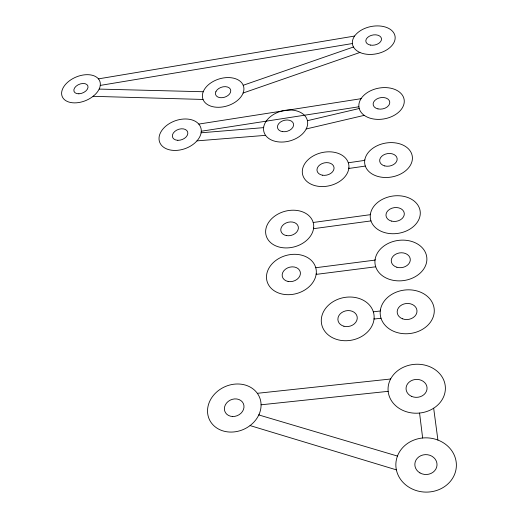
<?xml version="1.0" encoding="UTF-8"?>
<svg xmlns="http://www.w3.org/2000/svg" width="518" height="518" viewBox="0 0 518 518"><rect width="100%" height="100%" fill="white"/><g stroke="black" fill="none" stroke-linecap="round" stroke-linejoin="round"><path stroke-width="0.78" d="M201.275 131.229L201.023 133.275A21.814 14.776 -19.7 0 1 197.364 140.41L196.516 141.362A21.814 14.776 -19.7 0 1 164.782 147.993A21.814 14.776 -19.7 0 1 167.748 124.631A21.814 14.776 -19.7 0 1 198.711 124.022L199.333 124.799A21.814 14.776 -19.7 0 1 201.275 131.229L358.896 106.786M354.597 36.053L355.264 35.179A21.652 13.908 -11.1 0 1 385.366 27.033A21.652 13.908 -11.1 0 1 391.207 46.335A21.652 13.908 -11.1 0 1 360.58 52.758L359.498 52.286A21.652 13.908 -11.1 0 1 353.885 47.682L353.405 46.873A21.652 13.908 -11.1 0 1 352.493 44.289L352.37 43.389A21.652 13.908 -11.1 0 1 354.597 36.053L98.433 78.872M243.214 85.269L353.483 47.002M243.117 93.013L359.919 52.467M307.414 120.688L359.22 108.515M306.17 128.969L364.238 115.359M100.272 85.405L352.389 43.538M198.757 124.08L361.052 98.698M348.29 162.775L364.75 160.379M348.802 168.467L365.332 166.071M313.17 222.481L370.351 214.679M313.526 228.684L370.992 220.908M315.74 267.728L375.032 260.107M316.122 274.391L375.725 266.796M373.31 311.83L380.277 310.994M374.015 319.056L381.021 318.227M257.336 393.311L390.624 379.008M261.078 404.798L388.157 391.33M201.101 132.789L263.636 127.635M196.95 140.877L265.598 135.347M99.158 89.083L203.218 91.744M93.072 96.322L203.05 99.456M258.793 414.944L397.468 456.073M250.058 425.576L396.387 469.865M437.911 440.054L436.091 439.413A30.277 27.137 1.8 0 0 397.805 455.192L397.17 456.85A30.277 27.137 1.8 0 0 396.212 469.043L396.587 470.778A30.277 27.137 1.8 0 0 445.538 485.91A30.277 27.137 1.8 0 0 437.911 440.054L433.663 408.197M419.567 413.047L422.643 437.995M374.1 318.253L373.957 319.69A26.612 21.652 -11.4 0 1 334.809 338.759A26.612 21.652 -11.4 0 1 331.3 302.875A26.612 21.652 -11.4 0 1 373.128 311.234L373.549 312.594A26.612 21.652 -11.4 0 1 374.1 318.253M375.097 259.524L374.954 260.852A26.075 20.26 -7.7 0 0 375.498 266.09L375.906 267.359A26.075 20.26 -7.7 0 0 417.022 275.595A26.075 20.26 -7.7 0 0 413.558 242.068A26.075 20.26 -7.7 0 0 375.097 259.524M370.409 214.135L370.273 215.371A25.155 18.849 -8.7 0 0 370.771 220.247L371.16 221.426A25.155 18.849 -8.7 0 0 410.735 228.6A25.155 18.849 -8.7 0 0 407.511 197.403A25.155 18.849 -8.7 0 0 370.409 214.135M263.694 127.143L263.571 128.186A22.462 15.482 -14.8 0 0 265.333 134.978L265.948 135.833A22.462 15.482 -14.8 0 0 286.163 141.712A22.462 15.482 -14.8 0 0 305.756 129.759L306.306 128.723A22.462 15.482 -14.8 0 0 307.556 121.413L307.355 120.416A22.462 15.482 -14.8 0 0 304.992 115.89L304.26 115.1A22.462 15.482 -14.8 0 0 289.199 110.004L287.788 110.062A22.462 15.482 -14.8 0 0 282.103 110.949L280.704 111.331A22.462 15.482 -14.8 0 0 266.317 120.985L265.663 121.983A22.462 15.482 -14.8 0 0 263.694 127.143M380.419 309.887L380.238 311.312A27.111 21.905 -6.4 0 0 380.672 316.99L381.06 318.369A27.111 21.905 -6.4 0 0 423.601 328.639A27.111 21.905 -6.4 0 0 420.849 292.301A27.111 21.905 -6.4 0 0 380.419 309.887M364.827 159.771L364.678 160.904A24.055 17.217 -9.6 0 0 365.099 165.371L365.455 166.44A24.055 17.217 -9.6 0 0 403.114 172.598A24.055 17.217 -9.6 0 0 400.414 144.049A24.055 17.217 -9.6 0 0 364.827 159.771M348.886 167.826L348.731 168.965A23.608 16.99 -12.9 0 1 313.934 185.334A23.608 16.99 -12.9 0 1 311.415 157.071A23.608 16.99 -12.9 0 1 348.141 162.309L348.485 163.371A23.608 16.99 -12.9 0 1 348.886 167.826M316.233 273.646L316.032 274.98A25.285 19.755 -15.6 0 1 278.496 292.981A25.285 19.755 -15.6 0 1 276.618 259.894A25.285 19.755 -15.6 0 1 315.591 267.184L315.935 268.434A25.285 19.755 -15.6 0 1 316.233 273.646M313.63 227.985L313.442 229.228A24.417 18.389 -15.2 0 1 277.195 246.439A24.417 18.389 -15.2 0 1 275.446 215.617A24.417 18.389 -15.2 0 1 313.027 221.969L313.351 223.129A24.417 18.389 -15.2 0 1 313.63 227.985M215.876 91.757L215.65 92.424A7.809 5.154 -17.4 0 0 215.605 94.49L215.708 94.813A7.809 5.154 -17.4 0 0 222.746 97.624A7.809 5.154 -17.4 0 0 230.277 92.8L230.452 92.379A7.822 5.161 -17.4 0 0 225.375 86.648A7.822 5.161 -17.4 0 0 215.876 91.757M243.22 92.767L242.819 93.745A21.322 14.077 -17.4 0 1 222.882 106.915A21.322 14.077 -17.4 0 1 203.315 100.091L202.959 99.236A21.322 14.077 -17.4 0 1 223.42 77.946A21.322 14.077 -17.4 0 1 243.22 92.767M259.129 414.232L258.411 415.753A27.441 23.291 -24.4 0 1 250.634 425.136L249.19 426.223A27.441 23.291 -24.4 0 1 208.456 417.132A27.441 23.291 -24.4 0 1 235.891 384.032A27.441 23.291 -24.4 0 1 259.129 414.232M390.669 378.911L389.95 380.38A28.684 24.475 -3.4 0 0 420.584 412.93A28.684 24.475 -3.4 0 0 439.756 373.776A28.684 24.475 -3.4 0 0 390.669 378.911M361.201 98.446L360.593 99.437A22.921 15.611 -10.4 0 0 358.87 106.604L359.239 108.612A22.921 15.611 -10.4 0 0 363.435 114.743L364.381 115.456A22.921 15.611 -10.4 0 0 398.562 112.289A22.921 15.611 -10.4 0 0 394.25 89.2A22.921 15.611 -10.4 0 0 361.201 98.446M93.298 96.147L92.282 96.924A20.306 12.723 -22.6 0 1 64.789 99.935A20.306 12.723 -22.6 0 1 71.018 79.701A20.306 12.723 -22.6 0 1 97.993 78.367L98.556 79.008A20.306 12.723 -22.6 0 1 93.298 96.147M419.949 472.908A11.098 9.946 1.7 0 0 437.017 465.086A11.098 9.946 1.7 0 0 420.823 455.704A11.098 9.946 1.7 0 0 419.949 472.908M232.627 416.504A10.062 8.541 -24.3 0 0 243.369 403.574A10.062 8.541 -24.3 0 0 226.58 403.01A10.062 8.541 -24.3 0 0 232.627 416.504M411.713 396.425A10.515 8.974 -3.4 0 0 427.052 387.801A10.515 8.974 -3.4 0 0 410.891 380.905A10.515 8.974 -3.4 0 0 411.713 396.425M402.467 318.797A9.939 8.029 -6.4 0 0 416.996 310.8A9.939 8.029 -6.4 0 0 401.793 304.901A9.939 8.029 -6.4 0 0 402.467 318.797M343.907 326.23A9.758 7.938 -11.4 0 0 357.174 316.874A9.758 7.938 -11.4 0 0 341.634 312.665A9.758 7.938 -11.4 0 0 343.907 326.23M396.872 267.243A9.557 7.427 -7.7 0 0 410.25 258.981A9.557 7.427 -7.7 0 0 395.202 254.487A9.557 7.427 -7.7 0 0 396.872 267.243M288.105 281.462A9.272 7.239 -15.6 0 0 300.304 272.092A9.272 7.239 -15.6 0 0 285.476 269.185A9.272 7.239 -15.6 0 0 288.105 281.462M391.355 221.069A9.22 6.909 -8.7 0 0 404.28 213.215A9.22 6.909 -8.7 0 0 389.801 209.201A9.22 6.909 -8.7 0 0 391.355 221.069M286.493 235.599A8.948 6.74 -15.2 0 0 298.277 226.729A8.948 6.74 -15.2 0 0 283.974 224.19A8.948 6.74 -15.2 0 0 286.493 235.599M384.764 165.928A8.819 6.313 -9.6 0 0 397.138 158.553A8.819 6.313 -9.6 0 0 383.346 155.083A8.819 6.313 -9.6 0 0 384.764 165.928M322.345 175.188A8.657 6.229 -12.9 0 0 333.98 167.178A8.657 6.229 -12.9 0 0 320.228 164.607A8.657 6.229 -12.9 0 0 322.345 175.188M282.679 131.65A8.23 5.672 -14.9 0 0 293.512 123.854A8.23 5.672 -14.9 0 0 280.406 122.086A8.23 5.672 -14.9 0 0 282.679 131.65M177.836 140.307A7.997 5.42 -19.7 0 0 187.639 131.896A7.997 5.42 -19.7 0 0 174.799 131.43A7.997 5.42 -19.7 0 0 177.836 140.307M377.952 108.897A8.405 5.724 -10.4 0 0 389.756 102.001A8.405 5.724 -10.4 0 0 376.664 99.055A8.405 5.724 -10.4 0 0 377.952 108.897M370.325 45.072A7.938 5.096 -11.1 0 0 381.488 38.701A7.938 5.096 -11.1 0 0 369.179 36.305A7.938 5.096 -11.1 0 0 370.325 45.072M78.885 93.803A7.446 4.662 -22.6 0 0 87.859 85.891A7.446 4.662 -22.6 0 0 76.081 86.221A7.446 4.662 -22.6 0 0 78.885 93.803"/></g></svg>
